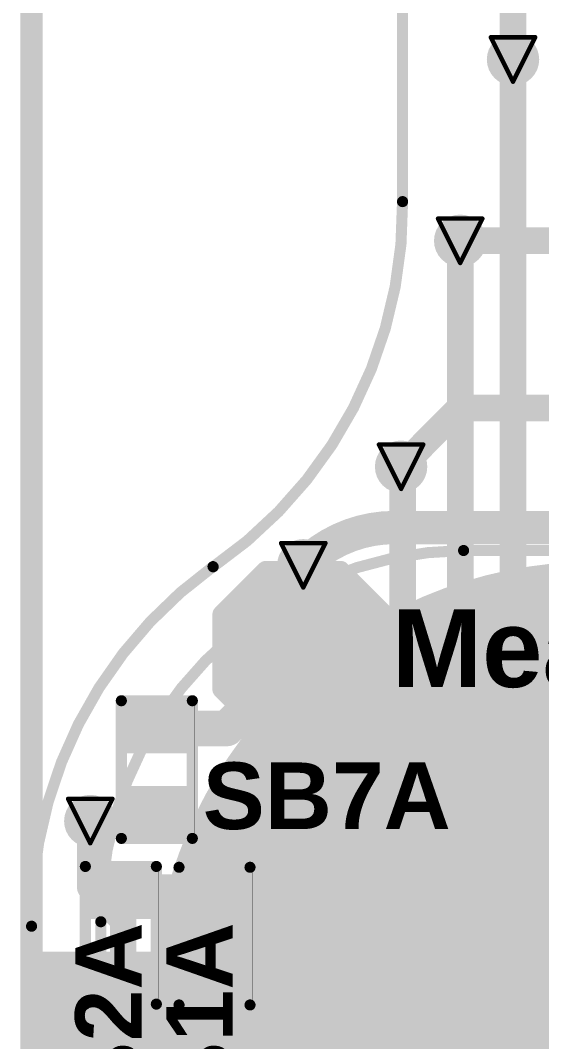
# Model space of a CAD drawing. Header units: inches. Extents: x -3.9 to 9.5, y -7 to 2.6.
# Drawn here: x -3.7234 to -3.4885, y -4.4753 to -4.0154 of the extents above; entities that cross this region are included whole.
import ezdxf

# ---------------------------------------------------------------- set-up
doc = ezdxf.new("R2010")
doc.units = ezdxf.units.IN
doc.header["$MEASUREMENT"] = 0
for name, color, linetype in [('Board Outline', 216, 'Continuous'), ('Bottom Layer', 5, 'Continuous'), ('Bottom Overlay', 54, 'Continuous'), ('Bottom Paste', 16, 'Continuous'), ('Bottom Solder', 6, 'Continuous'), ('Dimension', 6, 'Continuous'), ('Drill Drawing', 1, 'Continuous'), ('Top Layer', 1, 'Continuous'), ('Top Overlay', 2, 'Continuous'), ('Top Paste', 8, 'Continuous'), ('Top Solder', 216, 'Continuous'), ('Via Holes', 16, 'Continuous')]:
    doc.layers.add(name, color=color, linetype=linetype)
doc.styles.add('Arial_Bold', font='', dxfattribs={"height": 0.2})
doc.styles.get('Arial_Bold').set_extended_font_data('Arial', bold=True)

# ---------------------------------------------------------------- blocks, each defined once
blk = doc.blocks.new('S______B______0402_4')
at = {"layer": 'Top Layer'}
for points in [[(-0.0275, -0.0125), (-0.0275, 0.0125), (-0.009499999999999998, 0.0125), (-0.009500000000000001, -0.0125)], [(0.009499999999999998, -0.0125), (0.009500000000000001, 0.0125), (0.0275, 0.0125), (0.0275, -0.0125)]]:
    blk.add_hatch(color=1, dxfattribs=at).paths.add_polyline_path(points)
at = {"layer": 'Top Paste'}
for points in [[(-0.0275, -0.0125), (-0.0275, 0.0125), (-0.009499999999999998, 0.0125), (-0.009500000000000001, -0.0125)], [(0.009499999999999998, -0.0125), (0.009500000000000001, 0.0125), (0.0275, 0.0125), (0.0275, -0.0125)]]:
    blk.add_hatch(color=8, dxfattribs=at).paths.add_polyline_path(points)
at = {"layer": 'Top Solder'}
for points in [[(-0.0296654, -0.0146654), (-0.0296654, 0.0146654), (-0.007334599999999998, 0.0146654), (-0.007334600000000002, -0.0146654)], [(0.007334599999999998, -0.0146654), (0.007334600000000002, 0.0146654), (0.0296654, 0.0146654), (0.0296654, -0.0146654)]]:
    blk.add_hatch(color=216, dxfattribs=at).paths.add_polyline_path(points)
at = {"layer": 'Top Overlay'}
for points in [[(-0.031, 0.016, 0.005, 0.005, 0), (-0.031, -0.016, 0.005, 0.005, 0)], [(-0.031, 0.016, 0.005, 0.005, 0), (0.031, 0.016, 0.005, 0.005, 0)], [(0.031, 0.016, 0.005, 0.005, 0), (0.031, -0.016, 0.005, 0.005, 0)], [(-0.031, -0.016, 0.005, 0.005, 0), (0.031, -0.016, 0.005, 0.005, 0)], [(-0.032, -0.017, 0.000127, 0.000127, 0), (0.032, -0.017, 0.000127, 0.000127, 0)]]:
    blk.add_lwpolyline(points, format="xyseb", dxfattribs=at)
for points in [[(-0.03225, 0.016, 0.0025, 0.0025, 1), (-0.02975, 0.016, 0.0025, 0.0025, 1)], [(-0.03225, 0.016, 0.0025, 0.0025, 1), (-0.02975, 0.016, 0.0025, 0.0025, 1)], [(0.02975, 0.016, 0.0025, 0.0025, 1), (0.03225, 0.016, 0.0025, 0.0025, 1)], [(0.02975, 0.016, 0.0025, 0.0025, 1), (0.03225, 0.016, 0.0025, 0.0025, 1)], [(-0.03225, -0.016, 0.0025, 0.0025, 1), (-0.02975, -0.016, 0.0025, 0.0025, 1)], [(-0.03225, -0.016, 0.0025, 0.0025, 1), (-0.02975, -0.016, 0.0025, 0.0025, 1)], [(0.02975, -0.016, 0.0025, 0.0025, 1), (0.03225, -0.016, 0.0025, 0.0025, 1)], [(0.02975, -0.016, 0.0025, 0.0025, 1), (0.03225, -0.016, 0.0025, 0.0025, 1)], [(-0.0320317, -0.017, 6.35e-05, 6.35e-05, 1), (-0.0319683, -0.017, 6.35e-05, 6.35e-05, 1)], [(0.0319683, -0.017, 6.35e-05, 6.35e-05, 1), (0.0320317, -0.017, 6.35e-05, 6.35e-05, 1)]]:
    blk.add_lwpolyline(points, format="xyseb", close=True, dxfattribs=at)
blk = doc.blocks.new('S______B______0402_9')
at = {"layer": 'Top Layer'}
for points in [[(-0.0275, -0.0125), (-0.0275, 0.0125), (-0.009499999999999998, 0.0125), (-0.009500000000000001, -0.0125)], [(0.009499999999999998, -0.0125), (0.009500000000000001, 0.0125), (0.0275, 0.0125), (0.0275, -0.0125)]]:
    blk.add_hatch(color=1, dxfattribs=at).paths.add_polyline_path(points)
at = {"layer": 'Top Paste'}
for points in [[(-0.0275, -0.0125), (-0.0275, 0.0125), (-0.009499999999999998, 0.0125), (-0.009500000000000001, -0.0125)], [(0.009499999999999998, -0.0125), (0.009500000000000001, 0.0125), (0.0275, 0.0125), (0.0275, -0.0125)]]:
    blk.add_hatch(color=8, dxfattribs=at).paths.add_polyline_path(points)
at = {"layer": 'Top Solder'}
for points in [[(-0.0296654, -0.0146654), (-0.0296654, 0.0146654), (-0.007334599999999998, 0.0146654), (-0.007334600000000002, -0.0146654)], [(0.007334599999999998, -0.0146654), (0.007334600000000002, 0.0146654), (0.0296654, 0.0146654), (0.0296654, -0.0146654)]]:
    blk.add_hatch(color=216, dxfattribs=at).paths.add_polyline_path(points)
at = {"layer": 'Top Overlay'}
for points in [[(-0.031, 0.016, 0.005, 0.005, 0), (-0.031, -0.016, 0.005, 0.005, 0)], [(-0.031, 0.016, 0.005, 0.005, 0), (0.031, 0.016, 0.005, 0.005, 0)], [(0.031, 0.016, 0.005, 0.005, 0), (0.031, -0.016, 0.005, 0.005, 0)], [(-0.031, -0.016, 0.005, 0.005, 0), (0.031, -0.016, 0.005, 0.005, 0)], [(-0.032, -0.017, 0.000127, 0.000127, 0), (0.032, -0.017, 0.000127, 0.000127, 0)]]:
    blk.add_lwpolyline(points, format="xyseb", dxfattribs=at)
for points in [[(-0.03225, 0.016, 0.0025, 0.0025, 1), (-0.02975, 0.016, 0.0025, 0.0025, 1)], [(-0.03225, 0.016, 0.0025, 0.0025, 1), (-0.02975, 0.016, 0.0025, 0.0025, 1)], [(0.02975, 0.016, 0.0025, 0.0025, 1), (0.03225, 0.016, 0.0025, 0.0025, 1)], [(0.02975, 0.016, 0.0025, 0.0025, 1), (0.03225, 0.016, 0.0025, 0.0025, 1)], [(-0.03225, -0.016, 0.0025, 0.0025, 1), (-0.02975, -0.016, 0.0025, 0.0025, 1)], [(-0.03225, -0.016, 0.0025, 0.0025, 1), (-0.02975, -0.016, 0.0025, 0.0025, 1)], [(0.02975, -0.016, 0.0025, 0.0025, 1), (0.03225, -0.016, 0.0025, 0.0025, 1)], [(0.02975, -0.016, 0.0025, 0.0025, 1), (0.03225, -0.016, 0.0025, 0.0025, 1)], [(-0.0320317, -0.017, 6.35e-05, 6.35e-05, 1), (-0.0319683, -0.017, 6.35e-05, 6.35e-05, 1)], [(0.0319683, -0.017, 6.35e-05, 6.35e-05, 1), (0.0320317, -0.017, 6.35e-05, 6.35e-05, 1)]]:
    blk.add_lwpolyline(points, format="xyseb", close=True, dxfattribs=at)
blk = doc.blocks.new('S______B______0402_10')
at = {"layer": 'Top Layer'}
for points in [[(-0.0275, -0.0125), (-0.0275, 0.0125), (-0.009499999999999998, 0.0125), (-0.009500000000000001, -0.0125)], [(0.009499999999999998, -0.0125), (0.009500000000000001, 0.0125), (0.0275, 0.0125), (0.0275, -0.0125)]]:
    blk.add_hatch(color=1, dxfattribs=at).paths.add_polyline_path(points)
at = {"layer": 'Top Paste'}
for points in [[(-0.0275, -0.0125), (-0.0275, 0.0125), (-0.009499999999999998, 0.0125), (-0.009500000000000001, -0.0125)], [(0.009499999999999998, -0.0125), (0.009500000000000001, 0.0125), (0.0275, 0.0125), (0.0275, -0.0125)]]:
    blk.add_hatch(color=8, dxfattribs=at).paths.add_polyline_path(points)
at = {"layer": 'Top Solder'}
for points in [[(-0.0296654, -0.0146654), (-0.0296654, 0.0146654), (-0.007334599999999998, 0.0146654), (-0.007334600000000002, -0.0146654)], [(0.007334599999999998, -0.0146654), (0.007334600000000002, 0.0146654), (0.0296654, 0.0146654), (0.0296654, -0.0146654)]]:
    blk.add_hatch(color=216, dxfattribs=at).paths.add_polyline_path(points)
at = {"layer": 'Top Overlay'}
for points in [[(-0.031, 0.016, 0.005, 0.005, 0), (-0.031, -0.016, 0.005, 0.005, 0)], [(-0.031, 0.016, 0.005, 0.005, 0), (0.031, 0.016, 0.005, 0.005, 0)], [(0.031, 0.016, 0.005, 0.005, 0), (0.031, -0.016, 0.005, 0.005, 0)], [(-0.031, -0.016, 0.005, 0.005, 0), (0.031, -0.016, 0.005, 0.005, 0)], [(-0.032, -0.017, 0.000127, 0.000127, 0), (0.032, -0.017, 0.000127, 0.000127, 0)]]:
    blk.add_lwpolyline(points, format="xyseb", dxfattribs=at)
for points in [[(-0.03225, 0.016, 0.0025, 0.0025, 1), (-0.02975, 0.016, 0.0025, 0.0025, 1)], [(-0.03225, 0.016, 0.0025, 0.0025, 1), (-0.02975, 0.016, 0.0025, 0.0025, 1)], [(0.02975, 0.016, 0.0025, 0.0025, 1), (0.03225, 0.016, 0.0025, 0.0025, 1)], [(0.02975, 0.016, 0.0025, 0.0025, 1), (0.03225, 0.016, 0.0025, 0.0025, 1)], [(-0.03225, -0.016, 0.0025, 0.0025, 1), (-0.02975, -0.016, 0.0025, 0.0025, 1)], [(-0.03225, -0.016, 0.0025, 0.0025, 1), (-0.02975, -0.016, 0.0025, 0.0025, 1)], [(0.02975, -0.016, 0.0025, 0.0025, 1), (0.03225, -0.016, 0.0025, 0.0025, 1)], [(0.02975, -0.016, 0.0025, 0.0025, 1), (0.03225, -0.016, 0.0025, 0.0025, 1)], [(-0.0320317, -0.017, 6.35e-05, 6.35e-05, 1), (-0.0319683, -0.017, 6.35e-05, 6.35e-05, 1)], [(0.0319683, -0.017, 6.35e-05, 6.35e-05, 1), (0.0320317, -0.017, 6.35e-05, 6.35e-05, 1)]]:
    blk.add_lwpolyline(points, format="xyseb", close=True, dxfattribs=at)
blk = doc.blocks.new('T__________22')
at = {"layer": 'Top Layer'}
blk.add_hatch(color=1, dxfattribs=at).paths.add_polyline_path([(0.015, 0.03), (-0.015, 0.03), (-0.03, 0.015), (-0.03, -0.015), (-0.015, -0.03), (0.015, -0.03), (0.03, -0.015), (0.03, 0.015)])
at = {"layer": 'Top Paste'}
blk.add_hatch(color=8, dxfattribs=at).paths.add_polyline_path([(0.015, 0.03), (-0.015, 0.03), (-0.03, 0.015), (-0.03, -0.015), (-0.015, -0.03), (0.015, -0.03), (0.03, -0.015), (0.03, 0.015)])
at = {"layer": 'Top Solder'}
blk.add_hatch(color=216, dxfattribs=at).paths.add_polyline_path([(0.017, 0.034), (-0.017, 0.034), (-0.034, 0.017), (-0.034, -0.017), (-0.017, -0.034), (0.017, -0.034), (0.034, -0.017), (0.034, 0.017)])
at = {"layer": 'Top Overlay'}
for points in [[(-0.017, 0.037, 0.007874, 0.007874, 0), (-0.037, 0.017, 0.007874, 0.007874, 0)], [(0.017, 0.037, 0.007874, 0.007874, 0), (-0.017, 0.037, 0.007874, 0.007874, 0)], [(0.017, 0.037, 0.007874, 0.007874, 0), (-0.017, 0.037, 0.007874, 0.007874, 0)], [(0.037, 0.017, 0.007874, 0.007874, 0), (0.017, 0.037, 0.007874, 0.007874, 0)], [(-0.037, 0.017, 0.007874, 0.007874, 0), (-0.037, -0.017, 0.007874, 0.007874, 0)], [(0.037, 0.017, 0.007874, 0.007874, 0), (0.037, -0.017, 0.007874, 0.007874, 0)], [(-0.017, -0.037, 0.007874, 0.007874, 0), (-0.037, -0.017, 0.007874, 0.007874, 0)], [(0.037, -0.017, 0.007874, 0.007874, 0), (0.017, -0.037, 0.007874, 0.007874, 0)], [(0.017, -0.037, 0.007874, 0.007874, 0), (-0.017, -0.037, 0.007874, 0.007874, 0)], [(0.017, -0.037, 0.007874, 0.007874, 0), (-0.017, -0.037, 0.007874, 0.007874, 0)]]:
    blk.add_lwpolyline(points, format="xyseb", dxfattribs=at)
for points in [[(-0.0189685, 0.037, 0.003937, 0.003937, 1), (-0.0150315, 0.037, 0.003937, 0.003937, 1)], [(-0.0189685, 0.037, 0.003937, 0.003937, 1), (-0.0150315, 0.037, 0.003937, 0.003937, 1)], [(-0.0189685, 0.037, 0.003937, 0.003937, 1), (-0.0150315, 0.037, 0.003937, 0.003937, 1)], [(0.0150315, 0.037, 0.003937, 0.003937, 1), (0.0189685, 0.037, 0.003937, 0.003937, 1)], [(0.0150315, 0.037, 0.003937, 0.003937, 1), (0.0189685, 0.037, 0.003937, 0.003937, 1)], [(0.0150315, 0.037, 0.003937, 0.003937, 1), (0.0189685, 0.037, 0.003937, 0.003937, 1)], [(-0.0389685, 0.017, 0.003937, 0.003937, 1), (-0.0350315, 0.017, 0.003937, 0.003937, 1)], [(-0.0389685, 0.017, 0.003937, 0.003937, 1), (-0.0350315, 0.017, 0.003937, 0.003937, 1)], [(0.0350315, 0.017, 0.003937, 0.003937, 1), (0.0389685, 0.017, 0.003937, 0.003937, 1)], [(0.0350315, 0.017, 0.003937, 0.003937, 1), (0.0389685, 0.017, 0.003937, 0.003937, 1)], [(-0.0389685, -0.017, 0.003937, 0.003937, 1), (-0.0350315, -0.017, 0.003937, 0.003937, 1)], [(-0.0389685, -0.017, 0.003937, 0.003937, 1), (-0.0350315, -0.017, 0.003937, 0.003937, 1)], [(0.0350315, -0.017, 0.003937, 0.003937, 1), (0.0389685, -0.017, 0.003937, 0.003937, 1)], [(0.0350315, -0.017, 0.003937, 0.003937, 1), (0.0389685, -0.017, 0.003937, 0.003937, 1)], [(-0.0189685, -0.037, 0.003937, 0.003937, 1), (-0.0150315, -0.037, 0.003937, 0.003937, 1)], [(-0.0189685, -0.037, 0.003937, 0.003937, 1), (-0.0150315, -0.037, 0.003937, 0.003937, 1)], [(-0.0189685, -0.037, 0.003937, 0.003937, 1), (-0.0150315, -0.037, 0.003937, 0.003937, 1)], [(0.0150315, -0.037, 0.003937, 0.003937, 1), (0.0189685, -0.037, 0.003937, 0.003937, 1)], [(0.0150315, -0.037, 0.003937, 0.003937, 1), (0.0189685, -0.037, 0.003937, 0.003937, 1)], [(0.0150315, -0.037, 0.003937, 0.003937, 1), (0.0189685, -0.037, 0.003937, 0.003937, 1)]]:
    blk.add_lwpolyline(points, format="xyseb", close=True, dxfattribs=at)
blk = doc.blocks.new('_EMG________B_24')
at = {"layer": 'Bottom Layer'}
h = blk.add_hatch(color=5, dxfattribs=at)
edge = h.paths.add_edge_path()
edge.add_arc((-1.1e-06, 0.3931962), 0.1968504, 0, 360)
at = {"layer": 'Bottom Paste'}
h = blk.add_hatch(color=16, dxfattribs=at)
edge = h.paths.add_edge_path()
edge.add_arc((-1.1e-06, 0.3931962), 0.1968504, 0, 360)
at = {"layer": 'Bottom Solder'}
h = blk.add_hatch(color=6, dxfattribs=at)
edge = h.paths.add_edge_path()
edge.add_arc((-1.1e-06, 0.3931962), 0.2008504, 0, 360)
at = {"layer": 'Bottom Overlay'}
for points in [[(-0.2237483, 0.4317209, 0.005, 0.005, -0.414213562373095), (-0.0602622, 0.5989226, 0.005, 0.005, 0)], [(-0.0602622, 0.5989226, 0.005, 0.005, 0), (0.0602644, 0.5989226, 0.005, 0.005, 0)], [(-0.2237483, -0.431721, 0.005, 0.005, 0), (-0.2237483, 0.4317209, 0.005, 0.005, 0)]]:
    blk.add_lwpolyline(points, format="xyseb", dxfattribs=at)
for points in [[(-0.0615122, 0.5989226, 0.0025, 0.0025, 1), (-0.0590122, 0.5989226, 0.0025, 0.0025, 1)], [(-0.0615122, 0.5989226, 0.0025, 0.0025, 1), (-0.0590122, 0.5989226, 0.0025, 0.0025, 1)], [(-0.2249983, 0.4317209, 0.0025, 0.0025, 1), (-0.2224983, 0.4317209, 0.0025, 0.0025, 1)], [(-0.2249983, 0.4317209, 0.0025, 0.0025, 1), (-0.2224983, 0.4317209, 0.0025, 0.0025, 1)]]:
    blk.add_lwpolyline(points, format="xyseb", close=True, dxfattribs=at)

msp = doc.modelspace()

# ---------------------------------------------------------------- hatches: boundary and pattern name
at = {"layer": 'Bottom Layer'}
h = msp.add_hatch(color=5, dxfattribs=at)
edge = h.paths.add_edge_path()
edge.add_arc((-3.5013514, -4.033), 0.011811, 0, 360)
h = msp.add_hatch(color=5, dxfattribs=at)
edge = h.paths.add_edge_path()
edge.add_arc((-3.5251624, -4.1146622), 0.011811, 0, 360)
h = msp.add_hatch(color=5, dxfattribs=at)
edge = h.paths.add_edge_path()
edge.add_arc((-3.551797, -4.2164108), 0.011811, 0, 360)
h = msp.add_hatch(color=5, dxfattribs=at)
edge = h.paths.add_edge_path()
edge.add_arc((-3.5958926, -4.2607842), 0.011811, 0, 360)
h = msp.add_hatch(color=5, dxfattribs=at)
edge = h.paths.add_edge_path()
edge.add_arc((-3.6918926, -4.3759732), 0.011811, 0, 360)
at = {"layer": 'Top Layer'}
h = msp.add_hatch(color=1, dxfattribs=at)
edge = h.paths.add_edge_path()
edge.add_arc((-3.5013514, -4.033), 0.011811, 0, 360)
h = msp.add_hatch(color=1, dxfattribs=at)
edge = h.paths.add_edge_path()
edge.add_arc((-3.5251624, -4.1146622), 0.011811, 0, 360)
h = msp.add_hatch(color=1, dxfattribs=at)
edge = h.paths.add_edge_path()
edge.add_arc((-3.551797, -4.2164108), 0.011811, 0, 360)
h = msp.add_hatch(color=1, dxfattribs=at)
edge = h.paths.add_edge_path()
edge.add_arc((-3.5958926, -4.2607842), 0.011811, 0, 360)
h = msp.add_hatch(color=1, dxfattribs=at)
edge = h.paths.add_edge_path()
edge.add_arc((-3.6918926, -4.3759732), 0.011811, 0, 360)
for points in [[(-3.6951173, -4.4194166), (-3.6168927, -4.4194166), (-3.6168927, -4.3999166), (-3.6951173, -4.3999166)], [(-3.7148926, -4.5318842), (-3.6621174, -4.5318842), (-3.6621174, -4.4347842), (-3.7148926, -4.4347842)], [(-3.6489098, -4.4757826), (-3.5888926, -4.4757826), (-3.5888926, -4.4367842), (-3.6489098, -4.4367842)]]:
    msp.add_hatch(color=1, dxfattribs=at).paths.add_polyline_path(points)
at = {"layer": 'Via Holes'}
h = msp.add_hatch(color=7, dxfattribs=at)
edge = h.paths.add_edge_path()
edge.add_arc((-3.5013514, -4.033), 0.0059055, 0, 360)
h = msp.add_hatch(color=7, dxfattribs=at)
edge = h.paths.add_edge_path()
edge.add_arc((-3.5251624, -4.1146622), 0.0059055, 0, 360)
h = msp.add_hatch(color=7, dxfattribs=at)
edge = h.paths.add_edge_path()
edge.add_arc((-3.551797, -4.2164108), 0.0059055, 0, 360)
h = msp.add_hatch(color=7, dxfattribs=at)
edge = h.paths.add_edge_path()
edge.add_arc((-3.5958926, -4.2607842), 0.0059055, 0, 360)
h = msp.add_hatch(color=7, dxfattribs=at)
edge = h.paths.add_edge_path()
edge.add_arc((-3.6918926, -4.3759732), 0.0059055, 0, 360)

# ---------------------------------------------------------------- linework, layer by layer
at = {"layer": 'Board Outline'}
for points in [[(-3.5511279, -4.0970114, 0.005, 0.005, 0), (-3.551126, -3.0092175, 0.005, 0.005, 0)], [(-3.551138, -4.0970114, 0.005, 0.005, -0.2500687460615742), (-3.636515, -4.2614661, 0.005, 0.005, 0)], [(-3.7183733, -4.4233247, 0.005, 0.005, -0.2441754300213252), (-3.636573, -4.2613856, 0.005, 0.005, 0)], [(-3.7183796, -5.2837836, 0.005, 0.005, 0), (-3.7183733, -4.4233247, 0.005, 0.005, 0)]]:
    msp.add_lwpolyline(points, format="xyseb", dxfattribs=at)
for points in [[(-3.552388, -4.0970114, 0.0025, 0.0025, 1), (-3.549888, -4.0970114, 0.0025, 0.0025, 1)], [(-3.5523779, -4.0970114, 0.0025, 0.0025, 1), (-3.5498779, -4.0970114, 0.0025, 0.0025, 1)], [(-3.637823, -4.2613856, 0.0025, 0.0025, 1), (-3.635323, -4.2613856, 0.0025, 0.0025, 1)], [(-3.637765, -4.2614661, 0.0025, 0.0025, 1), (-3.635265, -4.2614661, 0.0025, 0.0025, 1)], [(-3.7196233, -4.4233247, 0.0025, 0.0025, 1), (-3.7171233, -4.4233247, 0.0025, 0.0025, 1)], [(-3.7196233, -4.4233247, 0.0025, 0.0025, 1), (-3.7171233, -4.4233247, 0.0025, 0.0025, 1)]]:
    msp.add_lwpolyline(points, format="xyseb", close=True, dxfattribs=at)
at = {"layer": 'Bottom Layer'}
for points in [[(-3.5013654, -4.032986, 0.012, 0.012, 0), (-3.5013654, -3.0092175, 0.012, 0.012, 0)], [(-3.5013654, -4.032986, 0.015, 0.015, 0), (-3.5013514, -4.033, 0.015, 0.015, 0)], [(-3.5251624, -4.1146622, 0.012, 0.012, 0), (-3.4810545, -4.1146622, 0.012, 0.012, 0)], [(-3.551797, -4.2164108, 0.012, 0.012, 0), (-3.5253854, -4.1899992, 0.012, 0.012, 0)], [(-3.5253854, -4.1899992, 0.012, 0.012, 0), (-3.4248694, -4.1899992, 0.012, 0.012, 0)], [(-3.5958926, -4.2607841, 0.015, 0.015, -0.1989130774381488), (-3.5548504, -4.2437841, 0.015, 0.015, 0)], [(-3.5548504, -4.2437842, 0.015, 0.015, 0), (-3.401314, -4.2437842, 0.015, 0.015, 0)], [(-3.6918926, -4.4057842, 0.012, 0.012, 0), (-3.6918926, -4.3759732, 0.012, 0.012, 0)], [(-3.6918926, -4.4057842, 0.012, 0.012, 0), (-3.6770816, -4.4205952, 0.012, 0.012, 0)], [(-3.6770816, -4.5135952, 0.012, 0.012, 0), (-3.6770816, -4.4205952, 0.012, 0.012, 0)]]:
    msp.add_lwpolyline(points, format="xyseb", dxfattribs=at)
for points in [[(-3.5051154, -4.032986, 0.0075, 0.0075, 1), (-3.4976154, -4.032986, 0.0075, 0.0075, 1)], [(-3.5051014, -4.033, 0.0075, 0.0075, 1), (-3.4976014, -4.033, 0.0075, 0.0075, 1)], [(-3.5043654, -4.032986, 0.006, 0.006, 1), (-3.4983654, -4.032986, 0.006, 0.006, 1)], [(-3.5281624, -4.1146622, 0.006, 0.006, 1), (-3.5221624, -4.1146622, 0.006, 0.006, 1)], [(-3.5283854, -4.1899992, 0.006, 0.006, 1), (-3.5223854, -4.1899992, 0.006, 0.006, 1)], [(-3.5283854, -4.1899992, 0.006, 0.006, 1), (-3.5223854, -4.1899992, 0.006, 0.006, 1)], [(-3.554797, -4.2164108, 0.006, 0.006, 1), (-3.548797, -4.2164108, 0.006, 0.006, 1)], [(-3.5586004, -4.2437841, 0.0075, 0.0075, 1), (-3.5511004, -4.2437841, 0.0075, 0.0075, 1)], [(-3.5586004, -4.2437842, 0.0075, 0.0075, 1), (-3.5511004, -4.2437842, 0.0075, 0.0075, 1)], [(-3.5996426, -4.2607841, 0.0075, 0.0075, 1), (-3.5921426, -4.2607841, 0.0075, 0.0075, 1)], [(-3.6948926, -4.3759732, 0.006, 0.006, 1), (-3.6888926, -4.3759732, 0.006, 0.006, 1)], [(-3.6948926, -4.4057842, 0.006, 0.006, 1), (-3.6888926, -4.4057842, 0.006, 0.006, 1)], [(-3.6948926, -4.4057842, 0.006, 0.006, 1), (-3.6888926, -4.4057842, 0.006, 0.006, 1)], [(-3.6800816, -4.4205952, 0.006, 0.006, 1), (-3.6740816, -4.4205952, 0.006, 0.006, 1)], [(-3.6800816, -4.4205952, 0.006, 0.006, 1), (-3.6740816, -4.4205952, 0.006, 0.006, 1)]]:
    msp.add_lwpolyline(points, format="xyseb", close=True, dxfattribs=at)
at = {"layer": 'Dimension'}
msp.add_lwpolyline([(-3.718392, -5.2734975, 0.01, 0.01, 0), (-3.718392, 1.62, 0.01, 0.01, 0)], format="xyseb", dxfattribs=at)
at = {"layer": 'Drill Drawing'}
for points in [[(-3.5113514, -4.023, 0.002, 0.002, 0), (-3.4913514, -4.023, 0.002, 0.002, 0)], [(-3.5113514, -4.023, 0.002, 0.002, 0), (-3.5013514, -4.043, 0.002, 0.002, 0)], [(-3.5013514, -4.043, 0.002, 0.002, 0), (-3.4913514, -4.023, 0.002, 0.002, 0)], [(-3.5351624, -4.1046622, 0.002, 0.002, 0), (-3.5151624, -4.1046622, 0.002, 0.002, 0)], [(-3.5351624, -4.1046622, 0.002, 0.002, 0), (-3.5251624, -4.1246622, 0.002, 0.002, 0)], [(-3.5251624, -4.1246622, 0.002, 0.002, 0), (-3.5151624, -4.1046622, 0.002, 0.002, 0)], [(-3.561797, -4.2064108, 0.002, 0.002, 0), (-3.541797, -4.2064108, 0.002, 0.002, 0)], [(-3.561797, -4.2064108, 0.002, 0.002, 0), (-3.551797, -4.2264108, 0.002, 0.002, 0)], [(-3.551797, -4.2264108, 0.002, 0.002, 0), (-3.541797, -4.2064108, 0.002, 0.002, 0)], [(-3.6058926, -4.2507842, 0.002, 0.002, 0), (-3.5858926, -4.2507842, 0.002, 0.002, 0)], [(-3.6058926, -4.2507842, 0.002, 0.002, 0), (-3.5958926, -4.2707842, 0.002, 0.002, 0)], [(-3.5958926, -4.2707842, 0.002, 0.002, 0), (-3.5858926, -4.2507842, 0.002, 0.002, 0)], [(-3.7018926, -4.3659732, 0.002, 0.002, 0), (-3.6818926, -4.3659732, 0.002, 0.002, 0)], [(-3.7018926, -4.3659732, 0.002, 0.002, 0), (-3.6918926, -4.3859732, 0.002, 0.002, 0)], [(-3.6918926, -4.3859732, 0.002, 0.002, 0), (-3.6818926, -4.3659732, 0.002, 0.002, 0)]]:
    msp.add_lwpolyline(points, format="xyseb", dxfattribs=at)
for points in [[(-3.5118514, -4.023, 0.001, 0.001, 1), (-3.5108514, -4.023, 0.001, 0.001, 1)], [(-3.5118514, -4.023, 0.001, 0.001, 1), (-3.5108514, -4.023, 0.001, 0.001, 1)], [(-3.4918514, -4.023, 0.001, 0.001, 1), (-3.4908514, -4.023, 0.001, 0.001, 1)], [(-3.4918514, -4.023, 0.001, 0.001, 1), (-3.4908514, -4.023, 0.001, 0.001, 1)], [(-3.5018514, -4.043, 0.001, 0.001, 1), (-3.5008514, -4.043, 0.001, 0.001, 1)], [(-3.5018514, -4.043, 0.001, 0.001, 1), (-3.5008514, -4.043, 0.001, 0.001, 1)], [(-3.5356624, -4.1046622, 0.001, 0.001, 1), (-3.5346624, -4.1046622, 0.001, 0.001, 1)], [(-3.5356624, -4.1046622, 0.001, 0.001, 1), (-3.5346624, -4.1046622, 0.001, 0.001, 1)], [(-3.5156624, -4.1046622, 0.001, 0.001, 1), (-3.5146624, -4.1046622, 0.001, 0.001, 1)], [(-3.5156624, -4.1046622, 0.001, 0.001, 1), (-3.5146624, -4.1046622, 0.001, 0.001, 1)], [(-3.5256624, -4.1246622, 0.001, 0.001, 1), (-3.5246624, -4.1246622, 0.001, 0.001, 1)], [(-3.5256624, -4.1246622, 0.001, 0.001, 1), (-3.5246624, -4.1246622, 0.001, 0.001, 1)], [(-3.562297, -4.2064108, 0.001, 0.001, 1), (-3.561297, -4.2064108, 0.001, 0.001, 1)], [(-3.562297, -4.2064108, 0.001, 0.001, 1), (-3.561297, -4.2064108, 0.001, 0.001, 1)], [(-3.542297, -4.2064108, 0.001, 0.001, 1), (-3.541297, -4.2064108, 0.001, 0.001, 1)], [(-3.542297, -4.2064108, 0.001, 0.001, 1), (-3.541297, -4.2064108, 0.001, 0.001, 1)], [(-3.552297, -4.2264108, 0.001, 0.001, 1), (-3.551297, -4.2264108, 0.001, 0.001, 1)], [(-3.552297, -4.2264108, 0.001, 0.001, 1), (-3.551297, -4.2264108, 0.001, 0.001, 1)], [(-3.6063926, -4.2507842, 0.001, 0.001, 1), (-3.6053926, -4.2507842, 0.001, 0.001, 1)], [(-3.6063926, -4.2507842, 0.001, 0.001, 1), (-3.6053926, -4.2507842, 0.001, 0.001, 1)], [(-3.5863926, -4.2507842, 0.001, 0.001, 1), (-3.5853926, -4.2507842, 0.001, 0.001, 1)], [(-3.5863926, -4.2507842, 0.001, 0.001, 1), (-3.5853926, -4.2507842, 0.001, 0.001, 1)], [(-3.5963926, -4.2707842, 0.001, 0.001, 1), (-3.5953926, -4.2707842, 0.001, 0.001, 1)], [(-3.5963926, -4.2707842, 0.001, 0.001, 1), (-3.5953926, -4.2707842, 0.001, 0.001, 1)], [(-3.7023926, -4.3659732, 0.001, 0.001, 1), (-3.7013926, -4.3659732, 0.001, 0.001, 1)], [(-3.7023926, -4.3659732, 0.001, 0.001, 1), (-3.7013926, -4.3659732, 0.001, 0.001, 1)], [(-3.6823926, -4.3659732, 0.001, 0.001, 1), (-3.6813926, -4.3659732, 0.001, 0.001, 1)], [(-3.6823926, -4.3659732, 0.001, 0.001, 1), (-3.6813926, -4.3659732, 0.001, 0.001, 1)], [(-3.6923926, -4.3859732, 0.001, 0.001, 1), (-3.6913926, -4.3859732, 0.001, 0.001, 1)], [(-3.6923926, -4.3859732, 0.001, 0.001, 1), (-3.6913926, -4.3859732, 0.001, 0.001, 1)]]:
    msp.add_lwpolyline(points, format="xyseb", close=True, dxfattribs=at)
at = {"layer": 'Top Layer'}
for points in [[(-3.5013514, -4.483763, 0.012, 0.012, 0), (-3.5013514, -4.033, 0.012, 0.012, 0)], [(-3.5251624, -4.4087059, 0.012, 0.012, 0), (-3.5251624, -4.1146622, 0.012, 0.012, 0)], [(-3.551797, -4.2164108, 0.012, 0.012, 0), (-3.5511279, -4.2170799, 0.012, 0.012, 0)], [(-3.5511279, -4.3701128, 0.012, 0.012, 0), (-3.5511279, -4.2170799, 0.012, 0.012, 0)], [(-3.5958926, -4.2997842, 0.02, 0.02, 0), (-3.5958926, -4.2607842, 0.02, 0.02, 0)], [(-3.6303926, -4.3342842, 0.016, 0.016, 0), (-3.5958926, -4.2997842, 0.016, 0.016, 0)], [(-3.6618926, -4.3342842, 0.016, 0.016, 0), (-3.6303926, -4.3342842, 0.016, 0.016, 0)], [(-3.5511279, -4.3701128, 0.012, 0.012, -0.4142135623730951), (-3.5902993, -4.4092842, 0.012, 0.012, 0)], [(-3.6619103, -4.3713019, 0.012, 0.012, -0.1985053975170119), (-3.6732128, -4.3759732, 0.012, 0.012, 0)], [(-3.6618926, -4.3712842, 0.012, 0.012, -0.0003915109816291953), (-3.6619103, -4.3713019, 0.012, 0.012, 0)], [(-3.6918926, -4.3759732, 0.012, 0.012, 0), (-3.6732128, -4.3759732, 0.012, 0.012, 0)], [(-3.6358926, -4.4092842, 0.012, 0.012, 0), (-3.5902993, -4.4092842, 0.012, 0.012, 0)], [(-3.5251624, -4.4087059, 0.012, 0.012, -0.06261203628962472), (-3.5266004, -4.420144, 0.012, 0.012, 0)], [(-3.5266004, -4.420144, 0.012, 0.012, -0.2742171571394515), (-3.5599346, -4.4534782, 0.012, 0.012, 0)], [(-3.6358926, -4.4462842, 0.012, 0.012, 0), (-3.6272606, -4.4549162, 0.012, 0.012, 0)], [(-3.6841173, -4.4634166, 0.02, 0.02, 0), (-3.6781173, -4.4574166, 0.02, 0.02, 0)], [(-3.6272606, -4.4549162, 0.012, 0.012, 0), (-3.5713727, -4.4549162, 0.012, 0.012, 0)], [(-3.5599346, -4.4534782, 0.012, 0.012, -0.06261203628962472), (-3.5713727, -4.4549162, 0.012, 0.012, 0)]]:
    msp.add_lwpolyline(points, format="xyseb", dxfattribs=at)
for points in [[(-3.5043514, -4.033, 0.006, 0.006, 1), (-3.4983514, -4.033, 0.006, 0.006, 1)], [(-3.5281624, -4.1146622, 0.006, 0.006, 1), (-3.5221624, -4.1146622, 0.006, 0.006, 1)], [(-3.554797, -4.2164108, 0.006, 0.006, 1), (-3.548797, -4.2164108, 0.006, 0.006, 1)], [(-3.5541279, -4.2170799, 0.006, 0.006, 1), (-3.5481279, -4.2170799, 0.006, 0.006, 1)], [(-3.5541279, -4.2170799, 0.006, 0.006, 1), (-3.5481279, -4.2170799, 0.006, 0.006, 1)], [(-3.6008926, -4.2607842, 0.01, 0.01, 1), (-3.5908926, -4.2607842, 0.01, 0.01, 1)], [(-3.6008926, -4.2997842, 0.01, 0.01, 1), (-3.5908926, -4.2997842, 0.01, 0.01, 1)], [(-3.5998926, -4.2997842, 0.008, 0.008, 1), (-3.5918926, -4.2997842, 0.008, 0.008, 1)], [(-3.6658926, -4.3342842, 0.008, 0.008, 1), (-3.6578926, -4.3342842, 0.008, 0.008, 1)], [(-3.6343926, -4.3342842, 0.008, 0.008, 1), (-3.6263926, -4.3342842, 0.008, 0.008, 1)], [(-3.6343926, -4.3342842, 0.008, 0.008, 1), (-3.6263926, -4.3342842, 0.008, 0.008, 1)], [(-3.5541279, -4.3701128, 0.006, 0.006, 1), (-3.5481279, -4.3701128, 0.006, 0.006, 1)], [(-3.5541279, -4.3701128, 0.006, 0.006, 1), (-3.5481279, -4.3701128, 0.006, 0.006, 1)], [(-3.6649103, -4.3713019, 0.006, 0.006, 1), (-3.6589103, -4.3713019, 0.006, 0.006, 1)], [(-3.6649103, -4.3713019, 0.006, 0.006, 1), (-3.6589103, -4.3713019, 0.006, 0.006, 1)], [(-3.6648926, -4.3712842, 0.006, 0.006, 1), (-3.6588926, -4.3712842, 0.006, 0.006, 1)], [(-3.6948926, -4.3759732, 0.006, 0.006, 1), (-3.6888926, -4.3759732, 0.006, 0.006, 1)], [(-3.6762128, -4.3759732, 0.006, 0.006, 1), (-3.6702128, -4.3759732, 0.006, 0.006, 1)], [(-3.6762128, -4.3759732, 0.006, 0.006, 1), (-3.6702128, -4.3759732, 0.006, 0.006, 1)], [(-3.6388926, -4.4092842, 0.006, 0.006, 1), (-3.6328926, -4.4092842, 0.006, 0.006, 1)], [(-3.5932993, -4.4092842, 0.006, 0.006, 1), (-3.5872993, -4.4092842, 0.006, 0.006, 1)], [(-3.5932993, -4.4092842, 0.006, 0.006, 1), (-3.5872993, -4.4092842, 0.006, 0.006, 1)], [(-3.5281624, -4.4087059, 0.006, 0.006, 1), (-3.5221624, -4.4087059, 0.006, 0.006, 1)], [(-3.5281624, -4.4087059, 0.006, 0.006, 1), (-3.5221624, -4.4087059, 0.006, 0.006, 1)], [(-3.5296004, -4.420144, 0.006, 0.006, 1), (-3.5236004, -4.420144, 0.006, 0.006, 1)], [(-3.5296004, -4.420144, 0.006, 0.006, 1), (-3.5236004, -4.420144, 0.006, 0.006, 1)], [(-3.6388926, -4.4462842, 0.006, 0.006, 1), (-3.6328926, -4.4462842, 0.006, 0.006, 1)], [(-3.6831173, -4.4574166, 0.01, 0.01, 1), (-3.6731173, -4.4574166, 0.01, 0.01, 1)], [(-3.6302606, -4.4549162, 0.006, 0.006, 1), (-3.6242606, -4.4549162, 0.006, 0.006, 1)], [(-3.6302606, -4.4549162, 0.006, 0.006, 1), (-3.6242606, -4.4549162, 0.006, 0.006, 1)], [(-3.5743727, -4.4549162, 0.006, 0.006, 1), (-3.5683727, -4.4549162, 0.006, 0.006, 1)], [(-3.5743727, -4.4549162, 0.006, 0.006, 1), (-3.5683727, -4.4549162, 0.006, 0.006, 1)], [(-3.5629346, -4.4534782, 0.006, 0.006, 1), (-3.5569346, -4.4534782, 0.006, 0.006, 1)], [(-3.5629346, -4.4534782, 0.006, 0.006, 1), (-3.5569346, -4.4534782, 0.006, 0.006, 1)], [(-3.6891173, -4.4634166, 0.01, 0.01, 1), (-3.6791173, -4.4634166, 0.01, 0.01, 1)]]:
    msp.add_lwpolyline(points, format="xyseb", close=True, dxfattribs=at)

# ---------------------------------------------------------------- block references
msp.add_blockref('_EMG________B_24', (-3.4633816, -4.8530502))
for name, p, rotation in [('T__________22', (-3.5958926, -4.2997842), 180), ('S______B______0402_4', (-3.6618926, -4.3527842), 90), ('S______B______0402_9', (-3.6781176, -4.4274162), 90), ('S______B______0402_10', (-3.6358926, -4.4277842), 90)]:
    msp.add_blockref(name, p, dxfattribs=dict(rotation=rotation))

# ---------------------------------------------------------------- texts
at = {"layer": 'Top Overlay', "style": 'Arial_Bold'}
for s, height, rotation, p in [('Measure', 0.035, 360, (-3.556, -4.3156436)), ('SB2A', 0.03, 90, (-3.6686791, -4.5334087)), ('SB1A', 0.03, 90, (-3.627679, -4.5334086))]:
    msp.add_text(s, height=height, rotation=rotation, dxfattribs=at).set_placement(p)
msp.add_text('SB7A', height=0.03, dxfattribs=at).set_placement((-3.6411928, -4.3795842))

doc.saveas('drawing.dxf')
